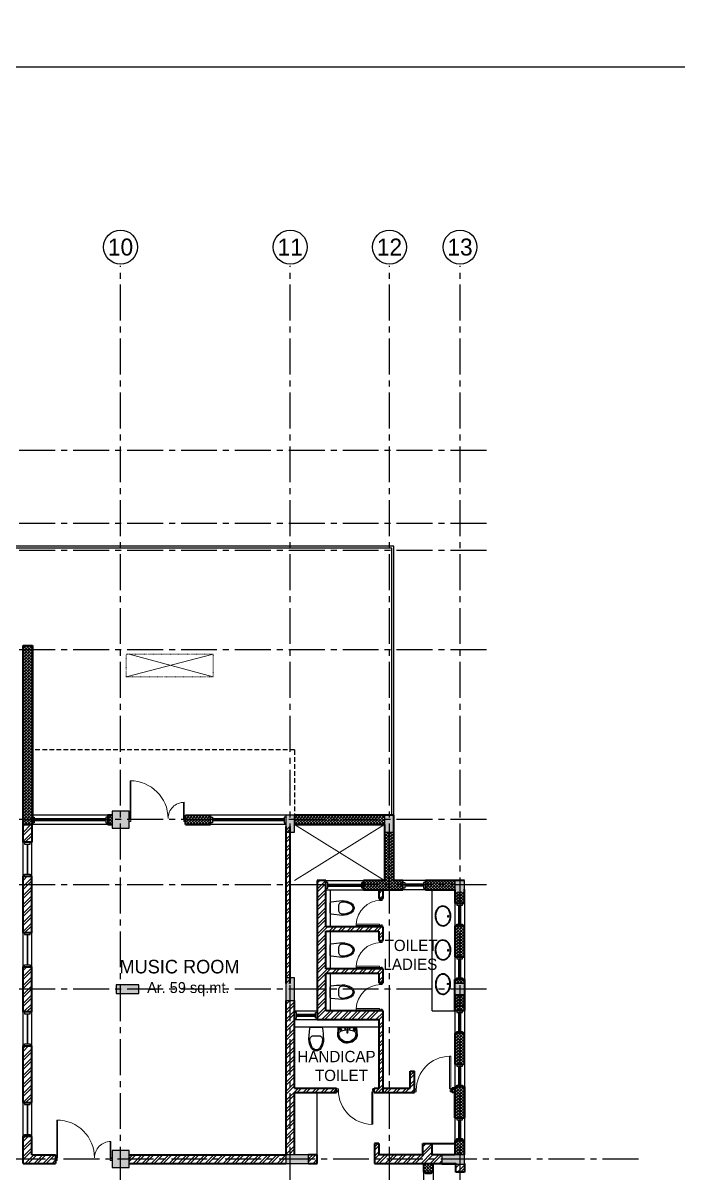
# Model space of a CAD drawing. Header units: millimetres. Extents: x -276609 to 1081398, y -453808 to 472098.
# Drawn here: x 355740 to 373104, y 24255 to 54742 of the extents above; entities that cross this region are included whole.
import ezdxf
from ezdxf.enums import TextEntityAlignment as Align

# ---------------------------------------------------------------- set-up
doc = ezdxf.new("R2010")
doc.units = ezdxf.units.MM
doc.header["$MEASUREMENT"] = 0
for name, pattern in [('ACAD_ISO03W100', [30, 12, -18]), ('CENTER2', [28.575, 19.05, -3.175, 3.175, -3.175]), ('HIDDEN', [0.375, 0.25, -0.125])]:
    doc.linetypes.add(name, pattern=pattern)
doc.layers.add('A-Anno-Grid Lines', color=7, linetype='Continuous', true_color=0xbbc3bd)
for name, color, linetype, lineweight in [('A-BEAM-1-8', 8, 'HIDDEN', 9), ('A-Detail Lines', 241, 'Continuous', 25), ('A-Door', 4, 'Continuous', 9), ('A-Wall Sec', 1, 'Continuous', 20), ('S-Concrete', 40, 'Continuous', 25), ('SWING LINES', 131, 'ACAD_ISO03W100', 9)]:
    doc.layers.add(name, color=color, linetype=linetype, lineweight=lineweight)
for name, color, linetype in [('A-Elevation', 4, 'Continuous'), ('A-Railing', 4, 'Continuous'), ('A-Sanitory', 181, 'Continuous'), ('A-Wall Patt', 8, 'Continuous'), ('A-Window', 4, 'Continuous'), ('Anno_Frames', 7, 'Continuous'), ('Anno_Labels', 7, 'Continuous'), ('AREA', 7, 'Continuous'), ('Dimension', 7, 'Continuous'), ('S-Conc Patt', 9, 'Continuous'), ('text', 252, 'Continuous')]:
    doc.layers.add(name, color=color, linetype=linetype)
doc.styles.get("Standard").update_dxf_attribs({"font": ''})
doc.styles.get('Standard').set_extended_font_data('Gill Sans MT')
doc.dimstyles.new('IIITD_WD_M @ 100', dxfattribs={"dimscale": 100, "dimtxt": 1, "dimasz": 1, "dimexe": 0.5, "dimexo": 0.25, "dimgap": 0.3, "dimtad": 1, "dimdec": 0, "dimrnd": 1, "dimzin": 0, "dimdsep": 46, "dimtxsty": 'Standard', "dimblk": 'ARCHTICK', "dimcen": 0.2, "dimdle": 0.3, "dimclrd": 256, "dimclre": 256, "dimclrt": 256, "dimadec": 0, "dimazin": 0, "dimtfac": 1, "dimtdec": 0, "dimtofl": 0, "dimtmove": 0, "dimatfit": 0, "dimfxl": 0.5, "dimfxlon": 1, "dimtolj": 1, "dimtzin": 0, "dimlwd": -1, "dimlwe": -1, "dimarcsym": 0})
pattern_1 = [(45, (-148488.96, 75084.49), (-119.32427, 119.32427), []), (45, (-148409.4, 75084.49), (-119.32427, 119.32427), [])]

# ---------------------------------------------------------------- blocks, each defined once
blk = doc.blocks.new('basin2')
for points in [[(278, -206, 0.12976), (261, -133, 0.106426), (201, -63, 0.084431), (116, -18, 0.073534), (7, 0, 0.073534), (-102, -14, 0.084431), (-188, -55, 0.106426), (-251, -122, 0.12976), (-272, -195, 0.12976), (-254, -269, 0.106426), (-194, -339, 0.084431), (-109, -383, 0.073534), (-1, -402, 0.073534), (108, -388, 0.084431), (195, -347, 0.106426), (258, -279, 0.12976)], [(263, -201, 0.119977), (247, -140, 0.106426), (192, -75, 0.084431), (111, -33, 0.073534), (7, -15, 0.073534), (-97, -28, 0.084431), (-180, -67, 0.106426), (-238, -130, 0.12976), (-257, -196, 0.009633), (-257, -201, 0.119977), (-240, -262, 0.106426), (-185, -327, 0.084431), (-104, -369, 0.073534), (0, -387, 0.073534), (104, -373, 0.084431), (187, -334, 0.106426), (245, -272, 0.12976), (263, -206, 0.009633)]]:
    blk.add_lwpolyline(points, format="xyb", close=True)
for radius in [17.8, 12.2]:
    blk.add_circle((-4, -64), radius)
blk = doc.blocks.new('basin9')
for points in [[(-3, -412, 0.340881), (255, -229, 0.074195), (255, -226), (242, 0), (-242, 0), (-255, -223, 0.082611), (-253, -232, 0.330812), (-3, -412)], [(0, -382, 0.391482), (225, -169, 0.252869), (166, -89, 0.087242), (0, -63, 0.079484), (-166, -89, 0.2542), (-224, -169, 0.39026), (0, -382)], [(-218, -50, -0.907437), (-215, -46), (-191, -65, -0.907437), (-194, -69)], [(-208, -42, -0.907437), (-205, -38), (-181, -57, -0.907437), (-185, -61)], [(-199, -34, -0.907437), (-196, -30), (-172, -49, -0.907437), (-175, -53)], [(199, -34, 0.907437), (196, -30), (172, -49, 0.907437), (175, -53)], [(208, -42, 0.907437), (205, -38), (181, -57, 0.907437), (185, -61)], [(218, -50, 0.907437), (215, -46), (191, -65, 0.907437), (194, -69)]]:
    blk.add_lwpolyline(points, format="xyb", close=True)
for points in [[(-151, -84), (-157, -75, -0.183787), (-158, -68, 0.126662), (-159, -62), (-167, -36, 0.35453), (-179, -25), (-222, -25, 0.414214), (-232, -35), (-243, -231, 0.329849), (-2, -402, 0.338736), (245, -227, 0.075632), (245, -224), (232, -35, 0.414214), (222, -25), (179, -25, 0.35453), (167, -36), (159, -62, 0.126662), (158, -68, -0.183787), (157, -75), (151, -84)], [(-157, -86), (-159, -84, 0.220542), (-166, -79), (-222, -71, -0.361119), (-234, -60)], [(157, -86), (159, -84, -0.220542), (166, -79), (222, -71, 0.358803), (234, -59, 0.358803)]]:
    blk.add_lwpolyline(points, format="xyb")
for centre, radius in [((-60, -40), 10.1), ((0, -122), 19.6), ((0, -122), 15.3), ((0, -31), 10.1), ((58, -38), 10.1)]:
    blk.add_circle(centre, radius)
blk = doc.blocks.new('wc-wh')
at = {"color": 0, "linetype": 'ByBlock'}
for points in [[(315, 195), (22, 165, 0.384412), (0, 140), (0, -140, 0.383904), (22, -165, 0.001434), (314, -195, 0.140641), (560, -125, 0.259738), (630, 0, 0.259738), (560, 125, 0.139471)], [(225, 65), (225, -65, 0.422961), (328, -165, 0.13189), (544, -100, 0.259738), (600, 0, 0.259738), (544, 100, 0.13189), (328, 165, 0.422961)]]:
    blk.add_lwpolyline(points, format="xyb", close=True, dxfattribs=at)
blk.add_arc((316, -170), 25, 264.2811, 270.16, dxfattribs=at)
blk = doc.blocks.new('Grid Head')
blk.add_circle((0, 0), 3)
at = {"layer": 'Anno_Labels'}
blk.add_attdef('GRID_NAME', text='', height=3, dxfattribs=at).set_placement((0, 0), align=Align.MIDDLE_CENTER)
blk = doc.blocks.new('grd din')
at = {"layer": 'A-Anno-Grid Lines', "linetype": 'CENTER2', "ltscale": 50}
for p, q in [((506814, 133526), (506814, 179267)), ((511314, 133526), (511314, 179267)), ((513944, 133526), (513944, 179267)), ((515814, 133526), (515814, 179267)), ((516514, 174369), (471659, 174369)), ((516514, 172439), (472000, 172439)), ((516514, 171719), (471659, 171719)), ((516514, 169089), (471659, 169089)), ((516514, 164589), (471659, 164589)), ((516514, 162859), (471659, 162859)), ((516514, 160089), (471659, 160089)), ((520545, 155589), (470258, 155589))]:
    blk.add_line(p, q, dxfattribs=at)
at = {"layer": 'Anno_Frames'}
ref = blk.add_blockref('Grid Head', (506814, 179767), dxfattribs=dict(at, xscale=150, yscale=150, zscale=150))
ref.add_attrib('GRID_NAME', '10', dxfattribs={"layer": '0', "height": 450}).set_placement((506814, 179767), align=Align.MIDDLE_CENTER)
ref = blk.add_blockref('Grid Head', (511314, 179767), dxfattribs=dict(at, xscale=150, yscale=150, zscale=150))
ref.add_attrib('GRID_NAME', '11', dxfattribs={"layer": '0', "height": 450}).set_placement((511314, 179767), align=Align.MIDDLE_CENTER)
ref = blk.add_blockref('Grid Head', (513944, 179767), dxfattribs=dict(at, xscale=150, yscale=150, zscale=150))
ref.add_attrib('GRID_NAME', '12', dxfattribs={"layer": '0', "height": 450}).set_placement((513944, 179767), align=Align.MIDDLE_CENTER)
ref = blk.add_blockref('Grid Head', (515814, 179767), dxfattribs=dict(at, xscale=150, yscale=150, zscale=150))
ref.add_attrib('GRID_NAME', '13', dxfattribs={"layer": '0', "height": 450}).set_placement((515814, 179767), align=Align.MIDDLE_CENTER)
blk = doc.blocks.new('din v1')
at = {"layer": 'A-Window', "color": 2, "lineweight": 60}
blk.add_line((474051, 158052), (474051, 157552), dxfattribs=at)
at = {"layer": 'A-Window'}
for points in [[(473926, 158102), (473926, 157502)], [(473976, 158102), (473976, 158052), (474126, 158052), (474126, 158102)], [(474176, 158102), (474176, 157502)], [(473976, 157502), (473976, 157552), (474126, 157552), (474126, 157502)]]:
    blk.add_lwpolyline(points, dxfattribs=at)
blk = doc.blocks.new('din w1')
at = {"layer": 'A-Window', "color": 2, "lineweight": 60}
blk.add_line((476279, 163779), (476779, 163779), dxfattribs=at)
at = {"layer": 'A-Window'}
for points in [[(476229, 163904), (476829, 163904)], [(476229, 163704), (476279, 163704), (476279, 163854), (476229, 163854)], [(476829, 163704), (476779, 163704), (476779, 163854), (476829, 163854)], [(476229, 163654), (476829, 163654)]]:
    blk.add_lwpolyline(points, dxfattribs=at)
blk = doc.blocks.new('din v2')
at = {"layer": 'A-Window', "color": 2, "lineweight": 60}
blk.add_line((477919, 162849), (478819, 162849), dxfattribs=at)
at = {"layer": 'A-Window'}
for points in [[(477869, 162974), (478869, 162974)], [(477869, 162774), (477919, 162774), (477919, 162924), (477869, 162924)], [(478869, 162774), (478819, 162774), (478819, 162924), (478869, 162924)], [(477869, 162724), (478869, 162724)]]:
    blk.add_lwpolyline(points, dxfattribs=at)
blk = doc.blocks.new('ABL_Door_S - 750 x 2100-5-3 Second Floor Lvl')
at = {"layer": 'A-Door', "color": 5, "lineweight": 18}
for p, q in [((-375, 38), (-325, 38)), ((-375, -38), (-375, 38)), ((-325, 38), (-325, -3)), ((325, 38), (325, -3)), ((375, 38), (325, 38)), ((375, -38), (375, 38)), ((-375, -38), (-340, -38)), ((-340, -3), (-325, -3)), ((-340, -38), (-340, -3)), ((-340, -38), (-340, -652)), ((-305, -38), (-340, -38)), ((-305, -38), (-305, -652)), ((340, -3), (325, -3)), ((340, -38), (340, -3)), ((375, -38), (340, -38))]:
    blk.add_line(p, q, dxfattribs=at)
blk.add_lwpolyline([(-340, -652), (-305, -652)], dxfattribs=at)
at = {"layer": 'A-Door', "lineweight": 18}
blk.add_arc((-325, -3), 650, 271.7632, 0, dxfattribs=at)
blk = doc.blocks.new('ABL_Door_S - 1000 x 2100-11-3 Second Floor Lvl')
at = {"layer": 'A-Door', "color": 5}
for p, q in [((-500, 38), (-450, 38)), ((-500, -38), (-500, 38)), ((-450, 38), (-450, -3)), ((450, 38), (450, -3)), ((500, 38), (450, 38)), ((500, -38), (500, 38)), ((-500, -38), (-465, -38)), ((-465, -3), (-450, -3)), ((-465, -38), (-465, -3)), ((-430, -38), (-465, -38)), ((465, -3), (450, -3)), ((465, -38), (465, -3)), ((500, -38), (465, -38))]:
    blk.add_line(p, q, dxfattribs=at)
at = {"layer": 'A-Door', "color": 5, "lineweight": 18}
for p, q in [((-465, -38), (-465, -902)), ((-430, -38), (-430, -902)), ((-430, -902), (-465, -902))]:
    blk.add_line(p, q, dxfattribs=at)
at = {"layer": 'A-Door'}
blk.add_arc((-450, -3), 900, 271.2733, 0, dxfattribs=at)
blk = doc.blocks.new('Big Door Garbage')
at = {"layer": 'A-Door', "color": 5, "lineweight": 18}
for p, q in [((-12550, 128778), (-12500, 128778)), ((-12550, 128703), (-12550, 128778)), ((-12550, 128703), (-12515, 128703)), ((-12515, 128738), (-12500, 128738)), ((-12515, 128703), (-12515, 128738)), ((-12515, 128703), (-12515, 128273)), ((-12499, 128703), (-12515, 128703)), ((-12500, 128778), (-12500, 128738)), ((-12499, 128703), (-12499, 128273)), ((-11101, 128703), (-11101, 127703)), ((-11101, 128703), (-11085, 128703)), ((-11100, 128778), (-11100, 128738)), ((-11050, 128778), (-11100, 128778)), ((-11085, 128738), (-11100, 128738)), ((-11085, 128703), (-11085, 128738)), ((-11050, 128703), (-11085, 128703)), ((-11085, 128703), (-11085, 127703)), ((-11050, 128703), (-11050, 128778))]:
    blk.add_line(p, q, dxfattribs=at)
at = {"layer": 'A-Door', "lineweight": 18}
for centre, radius, start, end in [((-12515, 128703), 430, 270, 0), ((-11085, 128703), 1000, 180, 270)]:
    blk.add_arc(centre, radius, start, end, dxfattribs=at)
blk = doc.blocks.new('din w6')
at = {"layer": 'A-Window', "color": 2, "lineweight": 30}
blk.add_line((50, 125), (850, 125), dxfattribs=at)
at = {"layer": 'A-Window'}
for points in [[(0, 240), (900, 240)], [(0, 200), (50, 200), (50, 50), (0, 50)], [(0, 10), (900, 10)], [(900, 200), (850, 200), (850, 50), (900, 50)]]:
    blk.add_lwpolyline(points, dxfattribs=at)
blk = doc.blocks.new('_ArchTick')
at = {"color": 0, "linetype": 'ByBlock', "const_width": 0.15}
blk.add_lwpolyline([(-0.5, -0.5), (0.5, 0.5)], dxfattribs=at)
blk = doc.blocks.new('*D675')
at = {"layer": 'A-Detail Lines'}
for p, q in [((337954, 412813), (337954, 411253)), ((338004, 412783), (337904, 412783)), ((338004, 411283), (337904, 411283)), ((490332, 36500), (499162, 36500)), ((490362, 36550), (490362, 36450)), ((499132, 36550), (499132, 36450))]:
    blk.add_line(p, q, dxfattribs=at)
at = {"layer": 'A-Detail Lines', "xscale": 100, "yscale": 100, "zscale": 100}
for p, rotation in [((337954, 412783), 90), ((337954, 411283), 270), ((490362, 36500), 180)]:
    blk.add_blockref('_ArchTick', p, dxfattribs=dict(at, rotation=rotation))
blk.add_blockref('_ArchTick', (499132, 36500), dxfattribs=at)
at = {"layer": 'A-Detail Lines', "insert": (337873, 412033), "char_height": 100, "attachment_point": 5, "rotation": 90}
blk.add_mtext('\\A1;1500', dxfattribs=at)
at = {"layer": 'A-Detail Lines', "insert": (494747, 36632), "char_height": 200, "attachment_point": 5}
blk.add_mtext('\\A1;8770', dxfattribs=at)

msp = doc.modelspace()

# ---------------------------------------------------------------- hatches: boundary and pattern name
at = {"layer": 'A-Wall Patt'}
h = msp.add_hatch(dxfattribs=at)
h.set_pattern_fill('ANSI37', color=256, scale=450, style=0)
h.set_pattern_definition([(45, (-144981.344, 78999.214), (-39.7747564, 39.7747564), []), (135, (-144981.344, 78999.214), (-39.7747564, -39.7747564), [])])
h.paths.add_polyline_path([(360709.9, 33739.7), (360049.9, 33739.7), (360049.9, 33489.7), (360709.9, 33489.7)])
h.paths.add_polyline_path([(365319.9, 33739.7), (362939.9, 33739.7), (362939.9, 33489.7), (365319.9, 33489.7)])
h.paths.add_polyline_path([(367189.9, 26537.2), (367189.9, 25714.7), (367439.9, 25714.7), (367439.9, 26537.2)])
h.paths.add_polyline_path([(359214.1, 16709.7), (359214.1, 16959.7), (358474.9, 16959.7), (358474.9, 16709.7)])
h.paths.add_polyline_path([(361614.1, 16709.7), (361614.1, 16959.7), (359814.1, 16959.7), (359814.1, 16709.7)])
h.paths.add_polyline_path([(367439.9, 19474.7), (367189.9, 19474.7), (367189.9, 18689.7), (367439.9, 18689.7)])
h.paths.add_polyline_path([(367439.9, 21209.7), (367189.9, 21209.7), (367189.9, 20674.7), (367439.9, 20674.7)])
h.paths.add_polyline_path([(366609.9, 21669.7), (366359.9, 21669.7), (366359.9, 21439.7), (366609.9, 21439.7)])
h.paths.add_polyline_path([(366609.9, 24509.7), (366359.9, 24509.7), (366359.9, 24279.7), (366609.9, 24279.7)])
h.paths.add_polyline_path([(367439.9, 25114.5), (367189.9, 25114.5), (367189.9, 24739.7), (367439.9, 24739.7)])
h.paths.add_polyline_path([(367439.9, 27959.7), (367189.9, 27959.7), (367189.9, 27137.2), (367439.9, 27137.2)])
h.paths.add_polyline_path([(367439.9, 28974.7), (367189.9, 28974.7), (367189.9, 28559.7), (367439.9, 28559.7)])
h.paths.add_polyline_path([(367439.9, 29382.2), (367189.9, 29382.2), (367189.9, 29274.7), (367439.9, 29274.7)])
h.paths.add_polyline_path([(367439.9, 29982.2), (367439.9, 30804.7), (367189.9, 30804.7), (367189.9, 29982.2)])
h.paths.add_polyline_path([(367439.9, 31709.7), (367189.9, 31709.7), (367189.9, 31404.7), (367439.9, 31404.7)])
h.paths.add_polyline_path([(367189.9, 31759.7), (367189.9, 32009.7), (366409.9, 32009.7), (366409.9, 31759.7)])
h.paths.add_polyline_path([(355989.9, 33489.7), (355989.9, 38239.7), (355739.9, 38239.7), (355739.9, 33489.7)])
h.paths.add_polyline_path([(362974.9, 16939.7), (363124.9, 16939.7), (363124.9, 16709.7), (364014.1, 16709.7), (364014.1, 16959.7), (362974.9, 16959.7)])
h.paths.add_polyline_path([(362524.9, 16709.7), (362524.9, 16939.7), (362674.9, 16939.7), (362674.9, 16959.7), (362214.1, 16959.7), (362214.1, 16709.7)])
h.paths.add_polyline_path([(367209.9, 17009.7), (367209.9, 17309.7), (367439.9, 17309.7), (367439.9, 17489.7), (367189.9, 17489.7), (367189.9, 17009.7)])
h.paths.add_polyline_path([(358099.9, 33489.7), (358099.9, 33739.7), (357989.9, 33739.7), (357989.9, 33489.7)])
h.paths.add_polyline_path([(365339.9, 33289.7), (365339.9, 33439.7), (365319.9, 33439.7), (365319.9, 32009.7), (364769.9, 32009.7), (364769.9, 31759.7), (365809.9, 31759.7), (365809.9, 32009.7), (365569.9, 32009.7), (365569.9, 33289.7)])
h.paths.add_polyline_path([(367014.1, 16959.7), (367014.1, 16709.7), (367189.9, 16709.7), (367189.9, 16959.7)])
h.paths.add_polyline_path([(366414.1, 16709.7), (366414.1, 16959.7), (364614.1, 16959.7), (364614.1, 16709.7)])
h = msp.add_hatch(dxfattribs=at)
h.set_pattern_fill('ANSI32', color=256, scale=450, angle=360, style=0)
h.set_pattern_definition(pattern_1)
h.paths.add_polyline_path([(367439.9, 24509.7), (367324.9, 24509.7), (367324.9, 24279.7), (367439.9, 24279.7)])
h.paths.add_polyline_path([(367324.9, 24509.7), (367209.9, 24509.7), (367209.9, 24279.7), (367324.9, 24279.7)])
h.paths.add_polyline_path([(355969.9, 33489.7), (355739.9, 33489.7), (355739.9, 33024.7), (355969.9, 33024.7)])
h.paths.add_polyline_path([(355969.9, 32124.7), (355739.9, 32124.7), (355739.9, 31259.7), (355739.9, 30624.7), (355969.9, 30624.7), (355969.9, 31374.7)])
h.paths.add_polyline_path([(355969.9, 29724.7), (355739.9, 29724.7), (355739.9, 28524.7), (355969.9, 28524.7)])
h.paths.add_polyline_path([(355969.9, 27624.7), (355739.9, 27624.7), (355739.9, 26124.7), (355969.9, 26124.7)])
h.paths.add_polyline_path([(358549.9, 24739.7), (358549.9, 24509.7), (362709.9, 24509.7), (362709.9, 24739.7)])
h.paths.add_polyline_path([(356599.9, 24509.7), (356599.9, 24739.7), (355969.9, 24739.7), (355969.9, 25224.7), (355739.9, 25224.7), (355739.9, 24509.7)])
h.paths.add_polyline_path([(363309.9, 24739.7), (363309.9, 24509.7), (363539.9, 24509.7), (363539.9, 24739.7)])
h.paths.add_polyline_path([(366839.9, 24509.7), (366839.9, 24739.7), (366589.9, 24739.7), (366589.9, 25039.5), (366339.9, 25039.5), (366339.9, 24739.7), (365169.9, 24739.7), (365169.9, 25039.5), (365054.9, 25039.5), (365054.9, 24509.7)])
h = msp.add_hatch(dxfattribs=at)
h.set_pattern_fill('ANSI32', color=256, scale=450, angle=360, style=0)
h.set_pattern_definition(pattern_1)
h.paths.add_polyline_path([(362824.9, 29274.7), (362824.9, 33439.7), (362709.9, 33439.7), (362709.9, 29274.7)])
h = msp.add_hatch(dxfattribs=at)
h.set_pattern_fill('ANSI32', color=256, scale=450, angle=360, style=0)
h.set_pattern_definition(pattern_1)
h.paths.add_polyline_path([(365284.9, 31759.7), (365169.9, 31759.7), (365169.9, 31529.7), (365284.9, 31529.7)])
h.paths.add_polyline_path([(367189.9, 26504.7), (367114.9, 26504.7), (367114.9, 26389.7), (367189.9, 26389.7)])
h.paths.add_polyline_path([(366114.9, 26954.7), (365999.9, 26954.7), (365999.9, 26504.7), (365284.9, 26504.7), (365284.9, 26389.7), (366114.9, 26389.7)])
h.paths.add_polyline_path([(365284.9, 27971.8), (365169.9, 27971.8), (365169.9, 26504.7), (365053.2, 26504.7), (365053.2, 26389.7), (365284.9, 26389.7)])
h.paths.add_polyline_path([(365284.9, 29664.7), (363769.9, 29664.7), (363769.9, 29549.7), (365169.9, 29549.7), (365169.9, 29299.7), (365284.9, 29299.7)])
h.paths.add_polyline_path([(365284.9, 30779.7), (363769.9, 30779.7), (363769.9, 30664.7), (365169.9, 30664.7), (365169.9, 30414.7), (365284.9, 30414.7)])
h.paths.add_polyline_path([(363769.9, 30779.7), (363769.9, 31894.7), (363539.9, 31894.7), (363539.9, 29124.7), (363769.9, 29124.7), (363769.9, 29664.7)])
h.paths.add_polyline_path([(363769.9, 32009.7), (363539.9, 32009.7), (363539.9, 31894.7), (363769.9, 31894.7)])
h.paths.add_polyline_path([(363539.9, 28549.7), (363539.9, 28549.7), (363539.9, 28319.7), (363539.9, 28319.7)])
edge = h.paths.add_edge_path()
edge.add_line((365284.9, 28549.7), (363769.9, 28549.7))
edge.add_line((363769.9, 28549.7), (363769.9, 28909.7))
edge.add_arc((363794.9, 28909.8), 25, 179.99997, 180.14091, ccw=False)
edge.add_line((363769.9, 28909.8), (363769.9, 29124.7))
edge.add_line((363769.9, 29124.7), (363539.9, 29124.7))
edge.add_line((363539.9, 29124.7), (363539.9, 28319.7))
edge.add_line((363539.9, 28319.7), (365169.9, 28319.7))
edge.add_line((365169.9, 28319.7), (365169.9, 27971.8))
edge.add_line((365169.9, 27971.8), (365284.9, 27971.8))
edge.add_line((365284.9, 27971.8), (365284.9, 28549.7))
h.paths.add_polyline_path([(365054.9, 28434.9), (365056, 28434.9), (365056, 28434.6), (365054.9, 28434.6)], flags=16)
h = msp.add_hatch(dxfattribs=at)
h.set_pattern_fill('ANSI32', color=256, scale=450, angle=360, style=0)
h.set_pattern_definition(pattern_1)
h.paths.add_polyline_path([(362939.9, 27971.8), (362824.9, 27971.8), (362824.9, 25813.5), (362939.9, 25829.7), (362939.9, 26389.7), (364054.9, 26389.7), (364054.9, 26504.7), (362939.9, 26504.7)])
h.paths.add_polyline_path([(362824.9, 27971.8), (362709.9, 27971.8), (362709.9, 25832.1, -0.0648261), (362714.3, 25797.8), (362824.9, 25813.5)])
h.paths.add_polyline_path([(362824.9, 25531), (362714.3, 25486, -0.0648261), (362709.9, 25451.8), (362709.9, 24739.7), (362824.9, 24739.7)])
h.paths.add_polyline_path([(362939.9, 25577.9), (362824.9, 25531), (362824.9, 24739.7), (362939.9, 24739.7)])
h.paths.add_polyline_path([(362939.9, 25829.7), (362824.9, 25813.5), (362824.9, 25531), (362939.9, 25577.9)])
h.paths.add_polyline_path([(362824.9, 25813.5), (362714.3, 25797.8, -0.0648261), (362709.9, 25763.6), (362709.9, 25520.2, -0.0648261), (362714.3, 25486), (362824.9, 25531)])
edge = h.paths.add_edge_path()
edge.add_line((362923.1, 28824.7), (362824.9, 28824.7))
edge.add_line((362824.9, 28824.7), (362824.9, 27971.8))
edge.add_line((362824.9, 27971.8), (362939.9, 27971.8))
edge.add_line((362939.9, 27971.8), (362939.9, 28766.2))
edge.add_arc((363170.1, 28863.6), 250, 188.94005, 202.93316, ccw=False)
h.paths.add_polyline_path([(362824.9, 28824.7), (362709.9, 28824.7), (362709.9, 27971.8), (362824.9, 27971.8)])
at = {"layer": 'S-Conc Patt'}
for points in [[(358099.9, 33849.7), (358099.9, 33399.7), (358549.9, 33399.7), (358549.9, 33849.7)], [(362709.9, 33289.7), (362939.9, 33289.7), (362939.9, 33739.7), (362709.9, 33739.7)], [(365319.9, 33289.7), (365569.9, 33289.7), (365569.9, 33739.7), (365319.9, 33739.7)], [(367439.9, 32009.7), (367189.9, 32009.7), (367189.9, 31409.7), (367439.9, 31409.7)], [(362939.9, 29424.7), (362709.9, 29424.7), (362709.9, 28824.7), (362939.9, 28824.7)], [(367439.9, 29274.7), (367189.9, 29274.7), (367189.9, 28674.7), (367439.9, 28674.7)], [(358209.9, 29239.7), (358209.9, 29009.7), (358809.9, 29009.7), (358809.9, 29239.7)], [(358099.9, 24849.7), (358099.9, 24399.7), (358549.9, 24399.7), (358549.9, 24849.7)], [(362709.9, 24739.7), (362709.9, 24509.7), (363309.9, 24509.7), (363309.9, 24739.7)], [(366839.9, 24739.7), (366839.9, 24489.7), (367439.9, 24489.7), (367439.9, 24739.7)]]:
    msp.add_hatch(color=8, dxfattribs=at).paths.add_polyline_path(points)

# ---------------------------------------------------------------- linework, layer by layer
at = {"layer": 'A-BEAM-1-8', "linetype": 'Continuous', "ltscale": 500}
for p, q in [((360779.9, 38009.7), (358474.9, 37409.7)), ((358549.9, 38009.7), (360779.9, 37409.7)), ((365319.9, 33489.7), (362939.9, 32009.7)), ((362939.9, 33489.7), (365319.9, 32009.7))]:
    msp.add_line(p, q, dxfattribs=at)
at = {"layer": 'A-Detail Lines', "linetype": 'HIDDEN', "ltscale": 500}
for q in [(355989.9, 35469.7), (362939.9, 33739.7)]:
    msp.add_line((362939.9, 35469.7), q, dxfattribs=at)
at = {"layer": 'A-Elevation'}
for p, q in [((363884.9, 31759.7), (363884.9, 30779.7)), ((366589.9, 28549.7), (366589.9, 31759.7)), ((363884.9, 30664.7), (363884.9, 29664.7)), ((363884.9, 29549.7), (363884.9, 28549.7)), ((366589.9, 28549.7), (367189.9, 28549.7)), ((365169.9, 28119.7), (362939.9, 28119.7)), ((363539.9, 24739.7), (363539.9, 26389.7)), ((366359.9, 24279.7), (366359.9, 21669.7)), ((366609.9, 24279.7), (366609.9, 21669.7))]:
    msp.add_line(p, q, dxfattribs=at)
at = {"layer": 'A-Railing'}
for p, q in [((365569.9, 40869.7), (351569.9, 40869.7)), ((365569.9, 33739.7), (365569.9, 40869.7)), ((365519.9, 40819.7), (351569.9, 40819.7)), ((365519.9, 33739.7), (365519.9, 40819.7))]:
    msp.add_line(p, q, dxfattribs=at)
at = {"layer": 'A-Wall Sec', "lineweight": 35}
for p, q in [((355739.9, 33024.7), (355739.9, 38239.7)), ((355739.9, 38239.7), (355989.9, 38239.7)), ((355989.9, 38239.7), (355989.9, 33489.7)), ((357989.9, 33739.7), (357989.9, 33489.7)), ((358099.9, 33739.7), (357989.9, 33739.7)), ((360049.9, 33739.7), (360709.9, 33739.7)), ((360049.9, 33489.7), (360049.9, 33739.7)), ((360709.9, 33489.7), (360709.9, 33739.7)), ((365569.9, 33739.7), (362939.9, 33739.7)), ((365569.9, 32009.7), (365569.9, 33739.7)), ((355739.9, 33489.7), (355989.9, 33489.7)), ((355969.9, 33489.7), (355969.9, 33024.7)), ((357989.9, 33489.7), (358099.9, 33489.7)), ((360049.9, 33489.7), (360709.9, 33489.7)), ((362709.9, 33439.7), (362709.9, 29274.7)), ((362824.9, 29274.7), (362824.9, 33439.7)), ((362939.9, 33489.7), (365319.9, 33489.7)), ((365319.9, 33489.7), (365319.9, 32009.7)), ((355969.9, 33024.7), (355739.9, 33024.7)), ((355739.9, 32124.7), (355969.9, 32124.7)), ((355739.9, 30624.7), (355739.9, 32124.7)), ((355969.9, 30624.7), (355969.9, 32124.7)), ((363769.9, 32009.7), (363539.9, 32009.7)), ((363539.9, 32009.7), (363539.9, 28549.7)), ((363769.9, 30779.7), (363769.9, 32009.7)), ((365319.9, 32009.7), (364769.9, 32009.7)), ((364769.9, 31759.7), (364769.9, 32009.7)), ((364769.9, 31759.7), (365809.9, 31759.7)), ((365169.9, 31759.7), (365169.9, 31529.7)), ((365284.9, 31529.7), (365284.9, 31759.7)), ((365809.9, 32009.7), (365569.9, 32009.7)), ((365809.9, 31759.7), (365809.9, 32009.7)), ((367439.9, 32009.7), (366409.9, 32009.7)), ((366409.9, 32009.7), (366409.9, 31759.7)), ((366409.9, 31759.7), (367189.9, 31759.7)), ((367189.9, 31759.7), (367189.9, 31404.7)), ((367439.9, 31404.7), (367439.9, 31779.7)), ((365169.9, 31529.7), (365284.9, 31529.7)), ((367189.9, 31404.7), (367439.9, 31404.7)), ((367439.9, 30804.7), (367189.9, 30804.7)), ((367189.9, 30804.7), (367189.9, 29982.2)), ((367439.9, 29982.2), (367439.9, 30804.7)), ((355969.9, 30624.7), (355739.9, 30624.7)), ((365284.9, 30779.7), (363769.9, 30779.7)), ((363769.9, 30664.7), (365169.9, 30664.7)), ((363769.9, 29664.7), (363769.9, 30664.7)), ((365169.9, 30664.7), (365169.9, 30414.7)), ((365284.9, 30414.7), (365284.9, 30779.7)), ((365169.9, 30414.7), (365284.9, 30414.7)), ((367189.9, 29982.2), (367439.9, 29982.2)), ((355739.9, 28524.7), (355739.9, 29724.7)), ((355739.9, 29724.7), (355969.9, 29724.7)), ((355969.9, 28524.7), (355969.9, 29724.7)), ((365284.9, 29664.7), (363769.9, 29664.7)), ((365284.9, 29299.7), (365284.9, 29664.7)), ((363769.9, 29549.7), (365169.9, 29549.7)), ((363769.9, 28549.7), (363769.9, 29549.7)), ((365169.9, 29549.7), (365169.9, 29299.7)), ((365169.9, 29299.7), (365284.9, 29299.7)), ((367439.9, 29382.2), (367189.9, 29382.2)), ((367189.9, 28559.7), (367189.9, 29382.2)), ((367439.9, 29382.2), (367439.9, 28559.7)), ((367189.9, 28974.7), (367439.9, 28974.7)), ((362709.9, 28824.7), (362709.9, 24739.7)), ((362939.9, 26504.7), (362939.9, 28824.7)), ((355969.9, 28524.7), (355739.9, 28524.7)), ((363539.9, 28549.7), (363539.9, 28549.7)), ((363539.9, 28549.7), (363539.9, 28319.7)), ((365284.9, 28549.7), (363769.9, 28549.7)), ((365284.9, 26389.7), (365284.9, 28549.7)), ((367189.9, 28559.7), (367439.9, 28559.7)), ((363539.9, 28319.7), (365169.9, 28319.7)), ((365169.9, 28319.7), (365169.9, 26504.7)), ((367439.9, 27959.7), (367189.9, 27959.7)), ((367189.9, 27959.7), (367189.9, 27137.2)), ((367439.9, 27137.2), (367439.9, 27959.7)), ((355739.9, 26124.7), (355739.9, 27624.7)), ((355739.9, 27624.7), (355969.9, 27624.7)), ((355969.9, 26124.7), (355969.9, 27624.7)), ((367189.9, 27137.2), (367439.9, 27137.2)), ((365999.9, 26504.7), (365999.9, 26954.7)), ((365999.9, 26954.7), (366114.9, 26954.7)), ((366114.9, 26389.7), (366114.9, 26954.7)), ((367439.9, 26537.2), (367189.9, 26537.2)), ((367189.9, 25714.7), (367189.9, 26537.2)), ((367439.9, 26537.2), (367439.9, 25714.7)), ((362939.9, 26504.7), (364054.9, 26504.7)), ((362939.9, 24739.7), (362939.9, 26389.7)), ((362939.9, 26389.7), (364054.9, 26389.7)), ((364054.9, 26389.7), (364054.9, 26504.7)), ((365053.2, 26504.7), (365169.9, 26504.7)), ((365053.2, 26389.7), (365053.2, 26504.7)), ((365053.2, 26389.7), (366114.9, 26389.7)), ((365284.9, 26504.7), (365999.9, 26504.7)), ((367114.9, 26389.7), (367114.9, 26504.7)), ((367189.9, 26504.7), (367114.9, 26504.7)), ((367189.9, 26389.7), (367114.9, 26389.7)), ((355739.9, 26124.7), (355969.9, 26124.7)), ((367189.9, 25714.7), (367439.9, 25714.7)), ((355739.9, 24509.7), (355739.9, 25224.7)), ((355969.9, 25224.7), (355739.9, 25224.7)), ((355969.9, 24739.7), (355969.9, 25224.7)), ((365054.9, 25039.5), (365054.9, 24509.7)), ((365169.9, 25039.5), (365054.9, 25039.5)), ((365169.9, 25039.5), (365169.9, 24739.7)), ((366339.9, 24739.7), (366339.9, 25039.5)), ((366339.9, 25039.5), (367189.9, 25039.5)), ((366589.9, 24739.7), (366589.9, 25039.5)), ((367439.9, 25114.5), (367189.9, 25114.5)), ((367189.9, 25114.5), (367189.9, 24739.7)), ((367439.9, 24739.7), (367439.9, 25114.5)), ((355969.9, 24739.7), (356599.9, 24739.7)), ((356599.9, 24739.7), (356599.9, 24509.7)), ((358549.9, 24739.7), (362709.9, 24739.7)), ((363539.9, 24739.7), (363309.9, 24739.7)), ((363539.9, 24509.7), (363539.9, 24739.7)), ((366339.9, 24739.7), (365169.9, 24739.7)), ((367189.9, 24739.7), (366589.9, 24739.7)), ((355739.9, 24509.7), (356599.9, 24509.7)), ((358549.9, 24509.7), (362709.9, 24509.7)), ((363309.9, 24509.7), (363539.9, 24509.7)), ((365054.9, 24509.7), (366359.9, 24509.7)), ((365054.9, 24509.7), (367209.9, 24509.7)), ((366359.9, 24509.7), (366359.9, 24279.7)), ((366609.9, 24279.7), (366609.9, 24509.7)), ((367209.9, 24279.7), (367209.9, 24509.7)), ((367439.9, 24509.7), (367439.9, 24279.7)), ((366359.9, 24279.7), (366609.9, 24279.7)), ((367439.9, 24279.7), (367209.9, 24279.7))]:
    msp.add_line(p, q, dxfattribs=at)
at = {"layer": 'A-Window', "color": 2, "lineweight": 60}
for p, q in [((357939.9, 33614.7), (356039.9, 33614.7)), ((362659.9, 33614.7), (360759.9, 33614.7)), ((362989.9, 28434.7), (363489.9, 28434.7))]:
    msp.add_line(p, q, dxfattribs=at)
at = {"layer": 'A-Window'}
for points in [[(357989.9, 33739.7), (355989.9, 33739.7)], [(355989.9, 33689.7), (356039.9, 33689.7), (356039.9, 33539.7), (355989.9, 33539.7)], [(357989.9, 33689.7), (357939.9, 33689.7), (357939.9, 33539.7), (357989.9, 33539.7)], [(362709.9, 33739.7), (360709.9, 33739.7)], [(360709.9, 33689.7), (360759.9, 33689.7), (360759.9, 33539.7), (360709.9, 33539.7)], [(362709.9, 33689.7), (362659.9, 33689.7), (362659.9, 33539.7), (362709.9, 33539.7)], [(357989.9, 33489.7), (355989.9, 33489.7)], [(362709.9, 33489.7), (360709.9, 33489.7)], [(362939.9, 28549.7), (363539.9, 28549.7)], [(362939.9, 28359.7), (362989.9, 28359.7), (362989.9, 28509.7), (362939.9, 28509.7)], [(363539.9, 28359.7), (363489.9, 28359.7), (363489.9, 28509.7), (363539.9, 28509.7)], [(362939.9, 28319.7), (363539.9, 28319.7)], [(366559.9, 24279.7), (366559.9, 24229.7), (366409.9, 24229.7), (366409.9, 24279.7)]]:
    msp.add_lwpolyline(points, dxfattribs=at)
at = {"layer": 'Dimension'}
msp.add_lwpolyline([(306372, -5822), (306372, 53578), (390372, 53578), (390372, -5822)], close=True, dxfattribs=at)
at = {"layer": 'S-Concrete'}
for points in [[(358099.9, 33849.7), (358099.9, 33399.7), (358549.9, 33399.7), (358549.9, 33849.7)], [(362709.9, 33289.7), (362939.9, 33289.7), (362939.9, 33739.7), (362709.9, 33739.7)], [(365319.9, 33289.7), (365569.9, 33289.7), (365569.9, 33739.7), (365319.9, 33739.7)], [(367439.9, 32009.7), (367189.9, 32009.7), (367189.9, 31409.7), (367439.9, 31409.7)], [(362939.9, 29424.7), (362709.9, 29424.7), (362709.9, 28824.7), (362939.9, 28824.7)], [(367439.9, 29274.7), (367189.9, 29274.7), (367189.9, 28674.7), (367439.9, 28674.7)], [(358209.9, 29239.7), (358209.9, 29009.7), (358809.9, 29009.7), (358809.9, 29239.7)], [(358099.9, 24849.7), (358099.9, 24399.7), (358549.9, 24399.7), (358549.9, 24849.7)], [(362709.9, 24739.7), (362709.9, 24509.7), (363309.9, 24509.7), (363309.9, 24739.7)], [(366839.9, 24739.7), (366839.9, 24489.7), (367439.9, 24489.7), (367439.9, 24739.7)]]:
    msp.add_lwpolyline(points, close=True, dxfattribs=at)
at = {"layer": 'SWING LINES'}
for p, q in [((358474.9, 38009.7), (360779.9, 38009.7)), ((358474.9, 37409.7), (358474.9, 38009.7)), ((360779.9, 38009.7), (360779.9, 37409.7)), ((360779.9, 37409.7), (358474.9, 37409.7))]:
    msp.add_line(p, q, dxfattribs=at)

# ---------------------------------------------------------------- block references
at = {"layer": 'A-Detail Lines'}
msp.add_blockref('grd din', (-148489, -130964.5), dxfattribs=at)
at = {"layer": 'A-Door'}
for name, p, rotation in [('Big Door Garbage', (347499.9, 162355.1), 180), ('din w6', (355979.9, 32124.7), 90), ('din w6', (355979.9, 29724.7), 90), ('din w6', (355979.9, 27624.7), 90), ('ABL_Door_S - 1000 x 2100-11-3 Second Floor Lvl', (366614.9, 26447.2), 180), ('din w6', (355979.9, 25224.7), 90), ('Big Door Garbage', (345549.9, 153362.6), 180)]:
    msp.add_blockref(name, p, dxfattribs=dict(at, rotation=rotation))
at = {"layer": 'A-Door', "xscale": -1, "rotation": 270}
for p in [(365227.4, 31154.7), (365227.4, 30039.7), (365227.4, 28924.7)]:
    msp.add_blockref('ABL_Door_S - 750 x 2100-5-3 Second Floor Lvl', p, dxfattribs=at)
at = {"layer": 'A-Door', "xscale": -1}
msp.add_blockref('ABL_Door_S - 1000 x 2100-11-3 Second Floor Lvl', (364553.2, 26447.2), dxfattribs=at)
at = {"layer": 'A-Sanitory', "xscale": -1}
for name, p, rotation in [('wc-wh', (363884.9, 31279.7), 179.9999690490378), ('basin2', (367074, 31065.2), 270), ('wc-wh', (363884.9, 30164.7), 179.9999690490378), ('basin2', (367074, 30165.2), 270), ('wc-wh', (363884.9, 29049.7), 179.9999690490378), ('wc-wh', (363512.7, 28119.7), 89.99996905070535)]:
    msp.add_blockref(name, p, dxfattribs=dict(at, rotation=rotation))
at = {"layer": 'A-Sanitory', "rotation": 270}
msp.add_blockref('basin2', (367074, 29264.2), dxfattribs=at)
at = {"layer": 'A-Sanitory', "xscale": -1}
msp.add_blockref('basin9', (364339.9, 28110.7), dxfattribs=at)
at = {"layer": 'A-Window'}
for name, p in [('din v2', (-114099, -130964.5)), ('din v1', (-106736.1, -126697)), ('din v1', (-106736.1, -128119.5)), ('din v1', (-106736.1, -129542)), ('din v1', (-106736.1, -130964.5)), ('din v1', (-106736.1, -132387))]:
    msp.add_blockref(name, p, dxfattribs=at)
at = {"layer": 'A-Window', "rotation": 180}
msp.add_blockref('din w1', (842638.7, 195663.9), dxfattribs=at)

# ---------------------------------------------------------------- texts
at = {"layer": 'AREA', "insert": (359030.3, 29314.3), "char_height": 288, "width": 6203.897, "attachment_point": 1}
msp.add_mtext('{\\fCentury Gothic|b0|i0|c0|p34;Ar. 59 sq.mt.}', dxfattribs=at)
at = {"layer": 'text', "char_height": 300, "width": 7754.871, "attachment_point": 1}
for s, insert in [('\\pi3269.2;{\\fCentury Gothic|b0|i0|c0|p34;TOILET \\P\\pi3239.6;LADIES}', (362056.8, 30438.9)), ('\\pi2805.1;{\\fCentury Gothic|b0|i0|c0|p34;HANDICAP\\P\\pi3269.2;TOILET }', (360210.2, 27492.4))]:
    msp.add_mtext(s, dxfattribs=dict(at, insert=insert))
at = {"layer": 'text', "insert": (358297, 29905.9), "char_height": 360, "attachment_point": 1}
msp.add_mtext('{\\fCentury Gothic|b0|i0|c0|p34;MUSIC ROOM}', dxfattribs=at)

# ---------------------------------------------------------------- dimensions: what is measured, and where the dimension line sits
at = {"layer": 'A-Detail Lines'}
dim = msp.add_linear_dim(base=(337954, 411283.4), p1=(338179.9, 412783.4), p2=(338179.9, 411283.4), angle=90, dimstyle='IIITD_WD_M @ 100', dxfattribs=at)
dim.commit()
dim.dimension.update_dxf_attribs({"geometry": '*D675', "text_midpoint": (337873.1, 412033.4)})
dim = msp.add_linear_dim(base=(499131.9, 36500.2), p1=(490361.9, 37063.9), p2=(499131.9, 37408.9), dimstyle='IIITD_WD_M @ 100', override={"dimtxt": 2}, dxfattribs=at)
dim.commit()
dim.dimension.update_dxf_attribs({"geometry": '*D675', "text_midpoint": (494746.9, 36632.1)})

doc.saveas('drawing.dxf')
